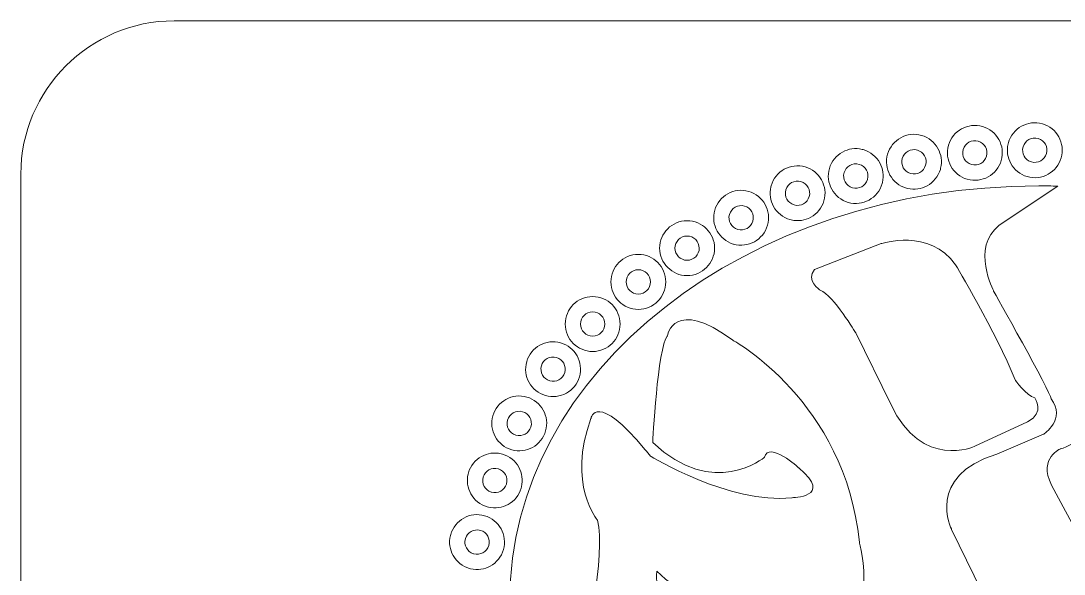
# Model space of a CAD drawing. Header units: millimetres. Extents: x -171.2 to -131.4, y -142.8 to -103.
# Drawn here: x -171.24 to -150.81, y -113.81 to -102.98 of the extents above; entities that cross this region are included whole.
import ezdxf

# ---------------------------------------------------------------- set-up
doc = ezdxf.new("R2010")
doc.units = ezdxf.units.MM
doc.header["$MEASUREMENT"] = 0
doc.layers.add('Layer 1', color=7, linetype='Continuous')

msp = doc.modelspace()

# ---------------------------------------------------------------- linework, layer by layer
at = {"layer": 'Layer 1', "color": 250, "lineweight": 9}
msp.add_open_spline([(-168.2402, -102.9757), (-168.2402, -102.9757), (-134.4402, -102.9757), (-134.4402, -102.9757), (-132.7902, -102.9757), (-131.4402, -104.3256), (-131.4402, -105.9756), (-131.4402, -105.9756), (-131.4402, -139.7758), (-131.4402, -139.7758), (-131.4402, -141.4258), (-132.7902, -142.7757), (-134.4402, -142.7757), (-134.4402, -142.7757), (-168.2402, -142.7757), (-168.2402, -142.7757), (-169.8902, -142.7757), (-171.2402, -141.4258), (-171.2402, -139.7758), (-171.2402, -139.7758), (-171.2402, -105.9756), (-171.2402, -105.9756), (-171.2402, -104.3256), (-169.8902, -102.9757), (-168.2402, -102.9757)], degree=3, knots=[0, 0, 0, 0, 0.125, 0.125, 0.125, 0.25, 0.25, 0.25, 0.375, 0.375, 0.375, 0.5, 0.5, 0.5, 0.625, 0.625, 0.625, 0.75, 0.75, 0.75, 0.875, 0.875, 0.875, 1, 1, 1, 1], dxfattribs=at)
at = {"layer": 'Layer 1', "lineweight": 9}
for points, knots in [([(-152.0396, -105.7095), (-152.0805, -105.8518), (-152.1759, -105.9644), (-152.2967, -106.0313), (-152.4173, -106.0979), (-152.563, -106.1188), (-152.7046, -106.0781), (-152.8468, -106.0372), (-152.9594, -105.9418), (-153.0263, -105.821), (-153.093, -105.7005), (-153.1139, -105.5548), (-153.0732, -105.4131), (-153.0322, -105.2704), (-152.9368, -105.1575), (-152.8161, -105.0908), (-152.6954, -105.0248), (-152.5499, -105.0038), (-152.4083, -105.0446), (-152.266, -105.0855), (-152.1533, -105.1808), (-152.0865, -105.3016), (-152.0198, -105.4222), (-151.9989, -105.5678), (-152.0396, -105.7095)], [0, 0, 0, 0, 0.125, 0.125, 0.125, 0.25, 0.25, 0.25, 0.375, 0.375, 0.375, 0.5, 0.5, 0.5, 0.625, 0.625, 0.625, 0.75, 0.75, 0.75, 0.875, 0.875, 0.875, 1, 1, 1, 1]), ([(-150.8664, -105.6581), (-150.9073, -105.8008), (-151.0028, -105.9136), (-151.1234, -105.9802), (-151.2439, -106.0465), (-151.3896, -106.0673), (-151.5313, -106.0266), (-151.6737, -105.985), (-151.7863, -105.8898), (-151.8529, -105.7695), (-151.9156, -105.6561), (-151.9377, -105.5201), (-151.9057, -105.3857), (-151.9057, -105.3857), (-151.9057, -105.3819), (-151.9057, -105.3819), (-151.9057, -105.3819), (-151.8998, -105.3616), (-151.8998, -105.3616), (-151.8589, -105.2193), (-151.7636, -105.1067), (-151.6428, -105.0399), (-151.5223, -104.9732), (-151.3765, -104.9523), (-151.2348, -104.993), (-151.0925, -105.0339), (-150.98, -105.1293), (-150.9132, -105.25), (-150.8463, -105.3703), (-150.8256, -105.516), (-150.8664, -105.6581)], [0, 0, 0, 0, 0.1, 0.1, 0.1, 0.2, 0.2, 0.2, 0.3, 0.3, 0.3, 0.4, 0.4, 0.4, 0.5, 0.5, 0.5, 0.6, 0.6, 0.6, 0.7, 0.7, 0.7, 0.8, 0.8, 0.8, 0.9, 0.9, 0.9, 1, 1, 1, 1]), ([(-153.2267, -105.8617), (-153.2267, -105.8617), (-153.2325, -105.884), (-153.2325, -105.884), (-153.2734, -106.0262), (-153.3689, -106.1389), (-153.4896, -106.2057), (-153.604, -106.269), (-153.7406, -106.291), (-153.8751, -106.2584), (-153.8751, -106.2584), (-153.8974, -106.2525), (-153.8974, -106.2525), (-154.0397, -106.2116), (-154.1524, -106.1162), (-154.2192, -105.9955), (-154.2859, -105.8749), (-154.3068, -105.7292), (-154.2661, -105.5875), (-154.2251, -105.4449), (-154.1297, -105.332), (-154.009, -105.2653), (-153.8885, -105.1991), (-153.7428, -105.1783), (-153.6011, -105.2191), (-153.4588, -105.26), (-153.3462, -105.3553), (-153.2794, -105.4761), (-153.2162, -105.5904), (-153.1942, -105.7272), (-153.2267, -105.8617)], [0, 0, 0, 0, 0.1, 0.1, 0.1, 0.2, 0.2, 0.2, 0.3, 0.3, 0.3, 0.4, 0.4, 0.4, 0.5, 0.5, 0.5, 0.6, 0.6, 0.6, 0.7, 0.7, 0.7, 0.8, 0.8, 0.8, 0.9, 0.9, 0.9, 1, 1, 1, 1]), ([(-152.4408, -105.77), (-152.388, -105.7408), (-152.3461, -105.6908), (-152.3279, -105.6276), (-152.3095, -105.5635), (-152.3185, -105.4985), (-152.3477, -105.4456), (-152.3769, -105.3929), (-152.4268, -105.3511), (-152.4903, -105.3329), (-152.5542, -105.3145), (-152.6192, -105.3234), (-152.6721, -105.3527), (-152.7249, -105.3825), (-152.7668, -105.4321), (-152.7849, -105.4951), (-152.8032, -105.559), (-152.7943, -105.6241), (-152.765, -105.677), (-152.7359, -105.7297), (-152.6859, -105.7716), (-152.6226, -105.7898), (-152.5586, -105.8082), (-152.4937, -105.7993), (-152.4408, -105.77)], [0, 0, 0, 0, 0.125, 0.125, 0.125, 0.25, 0.25, 0.25, 0.375, 0.375, 0.375, 0.5, 0.5, 0.5, 0.625, 0.625, 0.625, 0.75, 0.75, 0.75, 0.875, 0.875, 0.875, 1, 1, 1, 1]), ([(-151.2677, -105.718), (-151.2147, -105.6886), (-151.1727, -105.6389), (-151.1547, -105.5761), (-151.1364, -105.5125), (-151.1456, -105.4474), (-151.175, -105.3941), (-151.2038, -105.3412), (-151.2535, -105.2995), (-151.3168, -105.2813), (-151.3808, -105.263), (-151.4458, -105.2719), (-151.4987, -105.3012), (-151.5515, -105.3303), (-151.5933, -105.3802), (-151.6115, -105.4436), (-151.6115, -105.4436), (-151.6121, -105.4443), (-151.6121, -105.4443), (-151.6303, -105.5074), (-151.6211, -105.5722), (-151.5917, -105.6254), (-151.5648, -105.6739), (-151.5209, -105.7133), (-151.4656, -105.7336), (-151.4656, -105.7336), (-151.4493, -105.7383), (-151.4493, -105.7383), (-151.3857, -105.7566), (-151.3209, -105.7476), (-151.2677, -105.718)], [0, 0, 0, 0, 0.1, 0.1, 0.1, 0.2, 0.2, 0.2, 0.3, 0.3, 0.3, 0.4, 0.4, 0.4, 0.5, 0.5, 0.5, 0.6, 0.6, 0.6, 0.7, 0.7, 0.7, 0.8, 0.8, 0.8, 0.9, 0.9, 0.9, 1, 1, 1, 1]), ([(-154.3724, -106.1631), (-154.4133, -106.3054), (-154.5087, -106.418), (-154.6295, -106.4848), (-154.7501, -106.5515), (-154.8957, -106.5723), (-155.0373, -106.5317), (-155.1797, -106.4908), (-155.2922, -106.3954), (-155.3591, -106.2747), (-155.4257, -106.1541), (-155.4467, -106.0085), (-155.4059, -105.8668), (-155.365, -105.7245), (-155.2697, -105.6118), (-155.1489, -105.545), (-155.0346, -105.4818), (-154.8979, -105.4597), (-154.7632, -105.4922), (-154.7632, -105.4922), (-154.741, -105.4981), (-154.741, -105.4981), (-154.5987, -105.539), (-154.4861, -105.6344), (-154.4192, -105.7552), (-154.356, -105.8696), (-154.3339, -106.0062), (-154.3665, -106.1408), (-154.3665, -106.1408), (-154.3724, -106.1631), (-154.3724, -106.1631)], [0, 0, 0, 0, 0.1, 0.1, 0.1, 0.2, 0.2, 0.2, 0.3, 0.3, 0.3, 0.4, 0.4, 0.4, 0.5, 0.5, 0.5, 0.6, 0.6, 0.6, 0.7, 0.7, 0.7, 0.8, 0.8, 0.8, 0.9, 0.9, 0.9, 1, 1, 1, 1]), ([(-153.6337, -105.9444), (-153.5819, -105.9158), (-153.5405, -105.8671), (-153.5218, -105.8054), (-153.5218, -105.8054), (-153.5208, -105.802), (-153.5208, -105.802), (-153.5025, -105.738), (-153.5114, -105.6731), (-153.5406, -105.6202), (-153.5698, -105.5674), (-153.6197, -105.5256), (-153.6831, -105.5074), (-153.7467, -105.4891), (-153.8115, -105.4979), (-153.8643, -105.5272), (-153.9178, -105.557), (-153.9597, -105.6067), (-153.9778, -105.6695), (-153.9961, -105.7334), (-153.9872, -105.7985), (-153.958, -105.8514), (-153.9293, -105.9032), (-153.8806, -105.9445), (-153.8188, -105.9632), (-153.8188, -105.9632), (-153.8153, -105.9642), (-153.8153, -105.9642), (-153.7515, -105.9826), (-153.6866, -105.9737), (-153.6337, -105.9444)], [0, 0, 0, 0, 0.1, 0.1, 0.1, 0.2, 0.2, 0.2, 0.3, 0.3, 0.3, 0.4, 0.4, 0.4, 0.5, 0.5, 0.5, 0.6, 0.6, 0.6, 0.7, 0.7, 0.7, 0.8, 0.8, 0.8, 0.9, 0.9, 0.9, 1, 1, 1, 1]), ([(-155.5122, -106.5005), (-155.5531, -106.6427), (-155.6486, -106.7553), (-155.7693, -106.8222), (-155.8836, -106.8854), (-156.0205, -106.9074), (-156.1549, -106.8749), (-156.1549, -106.8749), (-156.1773, -106.869), (-156.1773, -106.869), (-156.3195, -106.8281), (-156.4322, -106.7327), (-156.4989, -106.6119), (-156.5622, -106.4976), (-156.5842, -106.361), (-156.5516, -106.2264), (-156.5516, -106.2264), (-156.5458, -106.2042), (-156.5458, -106.2042), (-156.5049, -106.0619), (-156.4095, -105.9492), (-156.2888, -105.8823), (-156.1682, -105.8157), (-156.0226, -105.7948), (-155.8809, -105.8355), (-155.7386, -105.8764), (-155.6259, -105.9717), (-155.5591, -106.0925), (-155.4924, -106.2131), (-155.4715, -106.3588), (-155.5122, -106.5005)], [0, 0, 0, 0, 0.1, 0.1, 0.1, 0.2, 0.2, 0.2, 0.3, 0.3, 0.3, 0.4, 0.4, 0.4, 0.5, 0.5, 0.5, 0.6, 0.6, 0.6, 0.7, 0.7, 0.7, 0.8, 0.8, 0.8, 0.9, 0.9, 0.9, 1, 1, 1, 1]), ([(-154.7735, -106.2235), (-154.7217, -106.1949), (-154.6804, -106.1462), (-154.6617, -106.0844), (-154.6617, -106.0844), (-154.6607, -106.081), (-154.6607, -106.081), (-154.6423, -106.0171), (-154.6512, -105.9522), (-154.6805, -105.8993), (-154.7092, -105.8475), (-154.7579, -105.8061), (-154.8197, -105.7874), (-154.8197, -105.7874), (-154.823, -105.7864), (-154.823, -105.7864), (-154.887, -105.768), (-154.952, -105.777), (-155.0049, -105.8062), (-155.0575, -105.8353), (-155.0994, -105.8853), (-155.1176, -105.9488), (-155.136, -106.0127), (-155.1271, -106.0777), (-155.0978, -106.1306), (-155.0686, -106.1833), (-155.0187, -106.2252), (-154.9554, -106.2434), (-154.8914, -106.2617), (-154.8264, -106.2528), (-154.7735, -106.2235)], [0, 0, 0, 0, 0.1, 0.1, 0.1, 0.2, 0.2, 0.2, 0.3, 0.3, 0.3, 0.4, 0.4, 0.4, 0.5, 0.5, 0.5, 0.6, 0.6, 0.6, 0.7, 0.7, 0.7, 0.8, 0.8, 0.8, 0.9, 0.9, 0.9, 1, 1, 1, 1]), ([(-152.5631, -122.401), (-157.6912, -121.9139), (-161.6649, -118.4883), (-161.6649, -114.3342), (-161.6649, -109.846), (-157.0265, -106.2077), (-151.3052, -106.2077), (-151.1804, -106.2077), (-151.0562, -106.2094), (-150.9325, -106.2129), (-150.9325, -106.2129), (-150.9326, -106.213), (-150.9326, -106.213), (-150.9326, -106.213), (-152.0805, -106.9805), (-152.0805, -106.9805), (-152.6388, -107.4149), (-152.189, -108.2678), (-152.189, -108.2678), (-152.189, -108.2678), (-151.0647, -110.2684), (-151.0647, -110.377), (-150.7621, -110.7801), (-151.212, -111.0726), (-151.212, -111.0726), (-151.212, -111.0726), (-152.1269, -111.4625), (-152.1269, -111.4625), (-153.5383, -111.8969), (-153.011, -112.9359), (-153.011, -112.9359), (-153.011, -112.9359), (-151.8324, -115.3552), (-151.8324, -115.3552), (-151.3671, -116.2081), (-150.4521, -115.836), (-150.4521, -115.836), (-150.4521, -115.836), (-149.7852, -115.4947), (-149.7852, -115.4947), (-148.9787, -115.107), (-149.444, -114.7659), (-149.444, -114.7659), (-149.8163, -114.5333), (-149.8318, -114.3342), (-149.8318, -114.3342), (-149.8318, -114.3342), (-151.0568, -112.0674), (-151.0568, -112.0674), (-151.3206, -111.5246), (-150.8708, -111.3539), (-150.8708, -111.3539), (-150.7158, -111.3386), (-149.5216, -110.5941), (-149.5216, -110.5941), (-148.6221, -109.9272), (-149.2113, -109.2138), (-149.2113, -109.2138), (-149.2113, -109.2138), (-150.0179, -107.6164), (-150.0179, -107.6164), (-150.5916, -106.996), (-150.5611, -106.2284), (-150.5611, -106.2284), (-149.5238, -106.2863), (-148.529, -106.4642), (-147.5984, -106.744), (-149.1714, -109.0583), (-148.3273, -112.0596), (-148.3273, -112.0596), (-148.2459, -113.2345), (-146.3268, -115.5839), (-146.3268, -115.5839), (-145.7918, -116.1539), (-146.2571, -116.4563), (-146.2571, -116.4563), (-146.8387, -116.7238), (-147.7692, -117.003), (-147.7692, -117.003), (-148.6415, -117.3054), (-148.4205, -116.6075), (-148.4205, -116.6075), (-148.0947, -115.5723), (-148.5368, -115.4211), (-148.5368, -115.4212), (-148.9207, -115.2234), (-150.6071, -116.0725), (-150.6071, -116.0725), (-151.9913, -116.7703), (-152.9915, -116.3399), (-152.9916, -116.34), (-153.4452, -116.0958), (-153.2011, -114.8627), (-153.2011, -114.8627), (-153.3173, -114.0137), (-154.3409, -114.63), (-154.3409, -114.6301), (-156.1902, -115.6421), (-157.4581, -115.363), (-157.4581, -115.363), (-158.9586, -115.0723), (-158.7841, -113.7578), (-158.7841, -113.7579), (-157.9816, -114.607), (-155.5971, -114.9675), (-155.5971, -114.9675), (-154.3409, -114.9559), (-154.8178, -113.1852), (-154.8178, -113.1852), (-155.097, -110.426), (-157.2952, -109.2331), (-157.2953, -109.2332), (-158.4584, -108.3725), (-158.5798, -109.1517), (-158.5798, -109.1517), (-158.7711, -109.3727), (-158.8655, -111.2338), (-158.8655, -111.2338), (-157.6791, -112.3621), (-156.6788, -111.5245), (-156.6788, -111.5246), (-156.5857, -111.1989), (-156.0042, -111.7339), (-156.0042, -111.7339), (-155.3063, -112.3155), (-156.1438, -112.3155), (-156.1438, -112.3155), (-157.3534, -112.4551), (-158.9121, -111.5012), (-158.9121, -111.5013), (-158.9461, -111.4581), (-158.9792, -111.4169), (-159.0114, -111.3778), (-159.9663, -110.2129), (-160.0752, -110.7615), (-160.0752, -110.7615), (-160.5502, -112.0578), (-159.946, -112.7574), (-159.946, -112.7574), (-159.7704, -113.3857), (-160.2147, -115.4095), (-160.2147, -115.4095), (-160.68, -115.991), (-160.4474, -117.321), (-160.4474, -117.321), (-160.7499, -119.1629), (-156.8184, -120.4575), (-156.8184, -120.4575), (-155.5452, -120.8279), (-152.5921, -122.3856), (-152.5631, -122.401)], [0, 0, 0, 0, 0.02, 0.02, 0.02, 0.04, 0.04, 0.04, 0.06, 0.06, 0.06, 0.08, 0.08, 0.08, 0.1, 0.1, 0.1, 0.12, 0.12, 0.12, 0.14, 0.14, 0.14, 0.16, 0.16, 0.16, 0.18, 0.18, 0.18, 0.2, 0.2, 0.2, 0.22, 0.22, 0.22, 0.24, 0.24, 0.24, 0.26, 0.26, 0.26, 0.28, 0.28, 0.28, 0.3, 0.3, 0.3, 0.32, 0.32, 0.32, 0.34, 0.34, 0.34, 0.36, 0.36, 0.36, 0.38, 0.38, 0.38, 0.4, 0.4, 0.4, 0.42, 0.42, 0.42, 0.44, 0.44, 0.44, 0.46, 0.46, 0.46, 0.48, 0.48, 0.48, 0.5, 0.5, 0.5, 0.52, 0.52, 0.52, 0.54, 0.54, 0.54, 0.56, 0.56, 0.56, 0.58, 0.58, 0.58, 0.6, 0.6, 0.6, 0.62, 0.62, 0.62, 0.64, 0.64, 0.64, 0.66, 0.66, 0.66, 0.68, 0.68, 0.68, 0.7, 0.7, 0.7, 0.72, 0.72, 0.72, 0.74, 0.74, 0.74, 0.76, 0.76, 0.76, 0.78, 0.78, 0.78, 0.8, 0.8, 0.8, 0.82, 0.82, 0.82, 0.84, 0.84, 0.84, 0.86, 0.86, 0.86, 0.88, 0.88, 0.88, 0.9, 0.9, 0.9, 0.92, 0.92, 0.92, 0.94, 0.94, 0.94, 0.96, 0.96, 0.96, 0.98, 0.98, 0.98, 1, 1, 1, 1]), ([(-155.9134, -106.5609), (-155.8607, -106.5317), (-155.8187, -106.4817), (-155.8005, -106.4185), (-155.7822, -106.3544), (-155.7911, -106.2895), (-155.8203, -106.2366), (-155.8495, -106.1838), (-155.8994, -106.142), (-155.9629, -106.1238), (-156.0268, -106.1054), (-156.0918, -106.1143), (-156.1447, -106.1436), (-156.1964, -106.1722), (-156.2378, -106.221), (-156.2565, -106.2828), (-156.2565, -106.2828), (-156.2575, -106.2862), (-156.2575, -106.2862), (-156.2758, -106.3501), (-156.2669, -106.415), (-156.2377, -106.4679), (-156.209, -106.5197), (-156.1604, -106.561), (-156.0986, -106.5797), (-156.0986, -106.5797), (-156.0952, -106.5807), (-156.0952, -106.5807), (-156.0313, -106.5991), (-155.9663, -106.5902), (-155.9134, -106.5609)], [0, 0, 0, 0, 0.1, 0.1, 0.1, 0.2, 0.2, 0.2, 0.3, 0.3, 0.3, 0.4, 0.4, 0.4, 0.5, 0.5, 0.5, 0.6, 0.6, 0.6, 0.7, 0.7, 0.7, 0.8, 0.8, 0.8, 0.9, 0.9, 0.9, 1, 1, 1, 1]), ([(-156.6181, -106.9805), (-156.6596, -107.1236), (-156.7546, -107.2363), (-156.8749, -107.3028), (-156.9957, -107.3689), (-157.1413, -107.3898), (-157.2828, -107.3491), (-157.2828, -107.3491), (-157.2882, -107.3469), (-157.2882, -107.3469), (-157.4286, -107.305), (-157.5394, -107.2107), (-157.605, -107.092), (-157.6711, -106.9719), (-157.6915, -106.8263), (-157.6507, -106.6844), (-157.6103, -106.5419), (-157.5149, -106.4293), (-157.3942, -106.3624), (-157.2736, -106.2957), (-157.128, -106.2748), (-156.9863, -106.3156), (-156.8442, -106.3565), (-156.7314, -106.4519), (-156.6646, -106.5727), (-156.5977, -106.6928), (-156.5769, -106.8384), (-156.6181, -106.9805)], [0, 0, 0, 0, 0.1111111, 0.1111111, 0.1111111, 0.2222222, 0.2222222, 0.2222222, 0.3333333, 0.3333333, 0.3333333, 0.4444444, 0.4444444, 0.4444444, 0.5555556, 0.5555556, 0.5555556, 0.6666667, 0.6666667, 0.6666667, 0.7777778, 0.7777778, 0.7777778, 0.8888889, 0.8888889, 0.8888889, 1, 1, 1, 1]), ([(-157.019, -107.0407), (-156.9657, -107.011), (-156.9235, -106.9612), (-156.9055, -106.8987), (-156.8877, -106.835), (-156.897, -106.77), (-156.9264, -106.7167), (-156.9552, -106.6638), (-157.0051, -106.6221), (-157.0683, -106.6039), (-157.1322, -106.5855), (-157.1972, -106.5944), (-157.2501, -106.6237), (-157.3028, -106.6529), (-157.3447, -106.7028), (-157.3629, -106.7661), (-157.3629, -106.7661), (-157.3648, -106.7708), (-157.3648, -106.7708), (-157.3813, -106.8325), (-157.3719, -106.8954), (-157.3432, -106.9474), (-157.3131, -107.0012), (-157.2636, -107.0434), (-157.201, -107.0613), (-157.1368, -107.0792), (-157.0719, -107.0702), (-157.019, -107.0407)], [0, 0, 0, 0, 0.1111111, 0.1111111, 0.1111111, 0.2222222, 0.2222222, 0.2222222, 0.3333333, 0.3333333, 0.3333333, 0.4444444, 0.4444444, 0.4444444, 0.5555556, 0.5555556, 0.5555556, 0.6666667, 0.6666667, 0.6666667, 0.7777778, 0.7777778, 0.7777778, 0.8888889, 0.8888889, 0.8888889, 1, 1, 1, 1]), ([(-157.6544, -107.4279), (-157.6544, -107.5758), (-157.7148, -107.7101), (-157.8123, -107.8077), (-157.9093, -107.9053), (-158.0438, -107.9655), (-158.1922, -107.9655), (-158.3401, -107.9655), (-158.4746, -107.9051), (-158.572, -107.8077), (-158.6696, -107.7107), (-158.7298, -107.5763), (-158.7298, -107.4279), (-158.7298, -107.2795), (-158.6696, -107.1449), (-158.5723, -107.0476), (-158.4746, -106.9505), (-158.3401, -106.8901), (-158.1922, -106.8901), (-158.0443, -106.8901), (-157.9099, -106.9503), (-157.8125, -107.0476), (-157.7146, -107.1449), (-157.6544, -107.2795), (-157.6544, -107.4279)], [0, 0, 0, 0, 0.125, 0.125, 0.125, 0.25, 0.25, 0.25, 0.375, 0.375, 0.375, 0.5, 0.5, 0.5, 0.625, 0.625, 0.625, 0.75, 0.75, 0.75, 0.875, 0.875, 0.875, 1, 1, 1, 1]), ([(-155.6941, -107.8491), (-155.6941, -107.8491), (-154.3913, -107.339), (-154.3913, -107.339), (-154.3913, -107.339), (-153.4452, -107.0271), (-152.9334, -107.756), (-152.9334, -107.756), (-152.1425, -109.0742), (-151.7704, -110.0047), (-151.7704, -110.0047), (-151.554, -110.3149), (-151.3831, -110.3614), (-151.3831, -110.3614), (-151.171, -110.6561), (-151.5248, -110.8267), (-151.5248, -110.8267), (-152.5565, -111.3074), (-152.5565, -111.3074), (-152.5565, -111.3074), (-153.5849, -111.7883), (-154.2051, -110.4856), (-154.2051, -110.4856), (-154.8892, -109.0897), (-154.8892, -109.0897), (-154.8892, -109.0897), (-155.3218, -108.3608), (-155.5854, -108.2522), (-155.5854, -108.2522), (-155.8801, -108.0506), (-155.6941, -107.8491)], [0, 0, 0, 0, 0.1, 0.1, 0.1, 0.2, 0.2, 0.2, 0.3, 0.3, 0.3, 0.4, 0.4, 0.4, 0.5, 0.5, 0.5, 0.6, 0.6, 0.6, 0.7, 0.7, 0.7, 0.8, 0.8, 0.8, 0.9, 0.9, 0.9, 1, 1, 1, 1]), ([(-158.0238, -107.5959), (-157.9809, -107.5533), (-157.9545, -107.4939), (-157.9545, -107.4279), (-157.9545, -107.3622), (-157.9812, -107.3026), (-158.024, -107.2597), (-158.0666, -107.2167), (-158.1263, -107.1902), (-158.1922, -107.1902), (-158.2582, -107.1902), (-158.3177, -107.2166), (-158.3602, -107.2591), (-158.4031, -107.3026), (-158.4298, -107.3622), (-158.4298, -107.4279), (-158.4298, -107.4935), (-158.4031, -107.553), (-158.3602, -107.5959), (-158.3177, -107.639), (-158.2582, -107.6655), (-158.1922, -107.6655), (-158.1266, -107.6655), (-158.067, -107.6388), (-158.0238, -107.5959)], [0, 0, 0, 0, 0.125, 0.125, 0.125, 0.25, 0.25, 0.25, 0.375, 0.375, 0.375, 0.5, 0.5, 0.5, 0.625, 0.625, 0.625, 0.75, 0.75, 0.75, 0.875, 0.875, 0.875, 1, 1, 1, 1]), ([(-158.6094, -108.0886), (-158.6094, -108.237), (-158.6697, -108.3715), (-158.767, -108.4688), (-158.8649, -108.566), (-158.9993, -108.6264), (-159.1472, -108.6264), (-159.296, -108.6257), (-159.4306, -108.5657), (-159.5274, -108.4688), (-159.6247, -108.3715), (-159.6849, -108.237), (-159.6849, -108.0886), (-159.6849, -107.9402), (-159.6247, -107.8056), (-159.5274, -107.7083), (-159.4302, -107.611), (-159.2956, -107.5508), (-159.1472, -107.5508), (-158.9988, -107.5508), (-158.8643, -107.611), (-158.767, -107.7083), (-158.6698, -107.8062), (-158.6094, -107.9407), (-158.6094, -108.0886)], [0, 0, 0, 0, 0.125, 0.125, 0.125, 0.25, 0.25, 0.25, 0.375, 0.375, 0.375, 0.5, 0.5, 0.5, 0.625, 0.625, 0.625, 0.75, 0.75, 0.75, 0.875, 0.875, 0.875, 1, 1, 1, 1]), ([(-140.9453, -114.3342), (-140.9453, -114.4331), (-140.9482, -114.5315), (-140.9527, -114.6294), (-140.9557, -114.3016), (-141.3949, -113.7088), (-141.5939, -113.4573), (-141.6393, -113.3995), (-141.7281, -113.3994), (-141.7721, -113.4583), (-141.9651, -113.7166), (-142.155, -113.8354), (-142.155, -113.8354), (-142.155, -113.8354), (-144.1244, -114.9675), (-144.1244, -114.9675), (-144.8224, -115.2776), (-144.6052, -115.9754), (-144.6053, -115.9755), (-144.6053, -116.3632), (-143.8857, -117.2835), (-143.8857, -117.2835), (-143.5534, -117.9712), (-144.14, -118.2707), (-144.14, -118.2707), (-144.14, -118.2707), (-146.1871, -119.4805), (-146.1871, -119.4805), (-146.8077, -119.7131), (-146.7921, -119.6201), (-146.7921, -119.6201), (-147.0073, -120.2043), (-145.8383, -121.21), (-145.8178, -121.2275), (-146.9976, -121.8067), (-148.3363, -122.2049), (-149.7715, -122.372), (-149.7469, -121.8695), (-152.1352, -120.4575), (-152.1352, -120.4575), (-153.6399, -119.6201), (-155.6553, -118.8613), (-155.6553, -118.8613), (-156.6788, -118.4514), (-158.5798, -117.321), (-158.5798, -117.321), (-159.5971, -116.4411), (-159.4238, -115.6451), (-159.4238, -115.6451), (-157.8419, -118.6958), (-154.0268, -116.433), (-154.0268, -116.433), (-154.2361, -118.2243), (-152.794, -118.4103), (-152.794, -118.4103), (-151.0027, -118.6197), (-149.095, -117.321), (-149.095, -117.321), (-149.3045, -117.8834), (-148.9323, -118.8613), (-148.9323, -118.8613), (-147.7924, -119.7075), (-145.6521, -117.8713), (-145.6521, -117.8713), (-145.1868, -117.3786), (-144.8379, -115.6451), (-144.8379, -115.6451), (-144.8231, -115.4191), (-144.8711, -115.153), (-144.9557, -114.8739), (-144.9557, -114.8739), (-144.9556, -114.874), (-144.9556, -114.874), (-144.05, -113.819), (-143.6301, -114.0214), (-143.6301, -114.0214), (-142.3603, -113.4942), (-142.3255, -112.4551), (-142.3256, -112.4551), (-141.8913, -111.2145), (-143.2405, -110.2684), (-143.2406, -110.2684), (-144.0627, -109.493), (-144.8352, -108.9811), (-144.8352, -108.9811), (-145.6501, -108.2872), (-145.7315, -107.4915), (-145.7324, -107.4826), (-142.8538, -108.9262), (-140.9453, -111.4553), (-140.9453, -114.3342)], [0, 0, 0, 0, 0.0333333, 0.0333333, 0.0333333, 0.0666667, 0.0666667, 0.0666667, 0.1, 0.1, 0.1, 0.1333333, 0.1333333, 0.1333333, 0.1666667, 0.1666667, 0.1666667, 0.2, 0.2, 0.2, 0.2333333, 0.2333333, 0.2333333, 0.2666667, 0.2666667, 0.2666667, 0.3, 0.3, 0.3, 0.3333333, 0.3333333, 0.3333333, 0.3666667, 0.3666667, 0.3666667, 0.4, 0.4, 0.4, 0.4333333, 0.4333333, 0.4333333, 0.4666667, 0.4666667, 0.4666667, 0.5, 0.5, 0.5, 0.5333333, 0.5333333, 0.5333333, 0.5666667, 0.5666667, 0.5666667, 0.6, 0.6, 0.6, 0.6333333, 0.6333333, 0.6333333, 0.6666667, 0.6666667, 0.6666667, 0.7, 0.7, 0.7, 0.7333333, 0.7333333, 0.7333333, 0.7666667, 0.7666667, 0.7666667, 0.8, 0.8, 0.8, 0.8333333, 0.8333333, 0.8333333, 0.8666667, 0.8666667, 0.8666667, 0.9, 0.9, 0.9, 0.9333333, 0.9333333, 0.9333333, 0.9666667, 0.9666667, 0.9666667, 1, 1, 1, 1]), ([(-158.9791, -108.257), (-158.9361, -108.2138), (-158.9094, -108.1542), (-158.9094, -108.0886), (-158.9094, -108.0226), (-158.9359, -107.963), (-158.9785, -107.9204), (-159.0219, -107.8776), (-159.0816, -107.8509), (-159.1472, -107.8509), (-159.2129, -107.8509), (-159.2725, -107.8776), (-159.3153, -107.9204), (-159.3582, -107.9633), (-159.3849, -108.0229), (-159.3849, -108.0886), (-159.3849, -108.1542), (-159.3582, -108.2138), (-159.3153, -108.2567), (-159.2721, -108.3), (-159.2124, -108.327), (-159.1472, -108.327), (-159.0812, -108.3264), (-159.0217, -108.2999), (-158.9791, -108.257)], [0, 0, 0, 0, 0.125, 0.125, 0.125, 0.25, 0.25, 0.25, 0.375, 0.375, 0.375, 0.5, 0.5, 0.5, 0.625, 0.625, 0.625, 0.75, 0.75, 0.75, 0.875, 0.875, 0.875, 1, 1, 1, 1]), ([(-159.5039, -108.9139), (-159.5039, -109.0623), (-159.5641, -109.1969), (-159.6614, -109.2942), (-159.7593, -109.3914), (-159.8937, -109.4518), (-160.0415, -109.4518), (-160.1893, -109.4518), (-160.3236, -109.3915), (-160.4212, -109.2942), (-160.5191, -109.196), (-160.5794, -109.0617), (-160.5794, -108.9139), (-160.5794, -108.766), (-160.519, -108.6315), (-160.4215, -108.5341), (-160.3246, -108.4365), (-160.19, -108.3763), (-160.0415, -108.3763), (-159.8931, -108.3763), (-159.7587, -108.4365), (-159.6614, -108.5338), (-159.5643, -108.6315), (-159.5039, -108.766), (-159.5039, -108.9139)], [0, 0, 0, 0, 0.125, 0.125, 0.125, 0.25, 0.25, 0.25, 0.375, 0.375, 0.375, 0.5, 0.5, 0.5, 0.625, 0.625, 0.625, 0.75, 0.75, 0.75, 0.875, 0.875, 0.875, 1, 1, 1, 1]), ([(-159.8735, -109.0823), (-159.8306, -109.0392), (-159.8039, -108.9796), (-159.8039, -108.9139), (-159.8039, -108.8479), (-159.8304, -108.7884), (-159.8729, -108.7459), (-159.9164, -108.703), (-159.9759, -108.6763), (-160.0415, -108.6763), (-160.1073, -108.6763), (-160.1669, -108.703), (-160.2098, -108.7459), (-160.2529, -108.7884), (-160.2793, -108.8479), (-160.2793, -108.9139), (-160.2793, -108.9799), (-160.2529, -109.0395), (-160.2103, -109.0821), (-160.1671, -109.1253), (-160.1075, -109.1517), (-160.0415, -109.1517), (-159.9756, -109.1517), (-159.9161, -109.1253), (-159.8735, -109.0823)], [0, 0, 0, 0, 0.125, 0.125, 0.125, 0.25, 0.25, 0.25, 0.375, 0.375, 0.375, 0.5, 0.5, 0.5, 0.625, 0.625, 0.625, 0.75, 0.75, 0.75, 0.875, 0.875, 0.875, 1, 1, 1, 1]), ([(-160.3004, -109.9468), (-160.3413, -110.0891), (-160.4367, -110.2018), (-160.5574, -110.2686), (-160.678, -110.3353), (-160.8237, -110.3561), (-160.9653, -110.3155), (-161.1077, -110.2746), (-161.2202, -110.1792), (-161.287, -110.0585), (-161.354, -109.9382), (-161.3748, -109.7927), (-161.334, -109.6505), (-161.2931, -109.5082), (-161.1976, -109.3956), (-161.0769, -109.3288), (-160.9564, -109.2621), (-160.8106, -109.2412), (-160.6689, -109.2819), (-160.5262, -109.3229), (-160.4134, -109.4182), (-160.3467, -109.5389), (-160.2806, -109.6597), (-160.2598, -109.8053), (-160.3004, -109.9468)], [0, 0, 0, 0, 0.125, 0.125, 0.125, 0.25, 0.25, 0.25, 0.375, 0.375, 0.375, 0.5, 0.5, 0.5, 0.625, 0.625, 0.625, 0.75, 0.75, 0.75, 0.875, 0.875, 0.875, 1, 1, 1, 1]), ([(-160.7015, -110.0073), (-160.6488, -109.9782), (-160.6069, -109.9282), (-160.5887, -109.8648), (-160.5703, -109.8009), (-160.5793, -109.7359), (-160.6085, -109.683), (-160.6383, -109.6302), (-160.688, -109.5882), (-160.7509, -109.5702), (-160.8148, -109.5519), (-160.8799, -109.5608), (-160.9328, -109.59), (-160.9855, -109.6192), (-161.0275, -109.6691), (-161.0457, -109.7325), (-161.0639, -109.7959), (-161.0547, -109.8609), (-161.0252, -109.9144), (-160.9964, -109.9673), (-160.9466, -110.009), (-160.8833, -110.0272), (-160.8194, -110.0455), (-160.7544, -110.0366), (-160.7015, -110.0073)], [0, 0, 0, 0, 0.125, 0.125, 0.125, 0.25, 0.25, 0.25, 0.375, 0.375, 0.375, 0.5, 0.5, 0.5, 0.625, 0.625, 0.625, 0.75, 0.75, 0.75, 0.875, 0.875, 0.875, 1, 1, 1, 1]), ([(-160.9634, -111.0088), (-161.0049, -111.152), (-161.1, -111.2647), (-161.2202, -111.3312), (-161.3408, -111.3972), (-161.4862, -111.4182), (-161.6277, -111.3774), (-161.7704, -111.3364), (-161.8829, -111.2411), (-161.9498, -111.1203), (-162.0164, -110.9997), (-162.0374, -110.8541), (-161.9966, -110.7125), (-161.9557, -110.5703), (-161.8603, -110.4576), (-161.7395, -110.3907), (-161.6194, -110.3238), (-161.4738, -110.303), (-161.3317, -110.3439), (-161.1895, -110.3848), (-161.0769, -110.4802), (-161.01, -110.601), (-160.9433, -110.7216), (-160.9224, -110.8672), (-160.9634, -111.0088)], [0, 0, 0, 0, 0.125, 0.125, 0.125, 0.25, 0.25, 0.25, 0.375, 0.375, 0.375, 0.5, 0.5, 0.5, 0.625, 0.625, 0.625, 0.75, 0.75, 0.75, 0.875, 0.875, 0.875, 1, 1, 1, 1]), ([(-161.2524, -110.932), (-161.2524, -110.932), (-161.2515, -110.9269), (-161.2515, -110.9269), (-161.2331, -110.8629), (-161.242, -110.7979), (-161.2713, -110.745), (-161.3005, -110.6923), (-161.3504, -110.6504), (-161.4137, -110.6322), (-161.4772, -110.614), (-161.5421, -110.6231), (-161.5955, -110.6526), (-161.6484, -110.6813), (-161.6901, -110.7312), (-161.7083, -110.7944), (-161.7267, -110.8584), (-161.7178, -110.9234), (-161.6885, -110.9763), (-161.6593, -111.029), (-161.6094, -111.0708), (-161.5461, -111.089), (-161.4819, -111.1075), (-161.417, -111.0985), (-161.3642, -111.0693), (-161.3124, -111.04), (-161.271, -110.9923), (-161.2524, -110.932)], [0, 0, 0, 0, 0.1111111, 0.1111111, 0.1111111, 0.2222222, 0.2222222, 0.2222222, 0.3333333, 0.3333333, 0.3333333, 0.4444444, 0.4444444, 0.4444444, 0.5555556, 0.5555556, 0.5555556, 0.6666667, 0.6666667, 0.6666667, 0.7777778, 0.7777778, 0.7777778, 0.8888889, 0.8888889, 0.8888889, 1, 1, 1, 1]), ([(-161.4421, -112.1267), (-161.483, -112.269), (-161.5783, -112.3815), (-161.6991, -112.4484), (-161.8134, -112.5116), (-161.9502, -112.5336), (-162.0846, -112.5011), (-162.0846, -112.5011), (-162.107, -112.4952), (-162.107, -112.4952), (-162.2492, -112.4543), (-162.3619, -112.3589), (-162.4287, -112.2382), (-162.4919, -112.1238), (-162.514, -111.9872), (-162.4814, -111.8526), (-162.4814, -111.8526), (-162.4755, -111.8304), (-162.4755, -111.8304), (-162.4345, -111.6877), (-162.3392, -111.5747), (-162.2185, -111.508), (-162.104, -111.4455), (-161.9674, -111.4234), (-161.8328, -111.4559), (-161.8328, -111.4559), (-161.8105, -111.4618), (-161.8105, -111.4618), (-161.6678, -111.5028), (-161.5549, -111.5982), (-161.4883, -111.7188), (-161.4256, -111.8333), (-161.4036, -111.9698), (-161.4362, -112.1043), (-161.4362, -112.1043), (-161.4421, -112.1267), (-161.4421, -112.1267)], [0, 0, 0, 0, 0.0833333, 0.0833333, 0.0833333, 0.1666667, 0.1666667, 0.1666667, 0.25, 0.25, 0.25, 0.3333333, 0.3333333, 0.3333333, 0.4166667, 0.4166667, 0.4166667, 0.5, 0.5, 0.5, 0.5833333, 0.5833333, 0.5833333, 0.6666667, 0.6666667, 0.6666667, 0.75, 0.75, 0.75, 0.8333333, 0.8333333, 0.8333333, 0.9166667, 0.9166667, 0.9166667, 1, 1, 1, 1]), ([(-161.8431, -112.1871), (-161.7917, -112.1587), (-161.7507, -112.1105), (-161.7318, -112.0494), (-161.7318, -112.0494), (-161.7304, -112.0445), (-161.7304, -112.0445), (-161.712, -111.9806), (-161.7209, -111.9157), (-161.7502, -111.8629), (-161.7793, -111.8113), (-161.8272, -111.7702), (-161.888, -111.7514), (-161.888, -111.7514), (-161.8926, -111.7501), (-161.8926, -111.7501), (-161.9566, -111.7317), (-162.0215, -111.7406), (-162.0744, -111.7699), (-162.1264, -111.7992), (-162.1677, -111.8478), (-162.1863, -111.9092), (-162.1863, -111.9092), (-162.1872, -111.9124), (-162.1872, -111.9124), (-162.2056, -111.9763), (-162.1967, -112.0412), (-162.1674, -112.0941), (-162.1387, -112.1459), (-162.0901, -112.1872), (-162.0283, -112.2059), (-162.0283, -112.2059), (-162.0249, -112.2069), (-162.0249, -112.2069), (-161.961, -112.2253), (-161.896, -112.2164), (-161.8431, -112.1871)], [0, 0, 0, 0, 0.0833333, 0.0833333, 0.0833333, 0.1666667, 0.1666667, 0.1666667, 0.25, 0.25, 0.25, 0.3333333, 0.3333333, 0.3333333, 0.4166667, 0.4166667, 0.4166667, 0.5, 0.5, 0.5, 0.5833333, 0.5833333, 0.5833333, 0.6666667, 0.6666667, 0.6666667, 0.75, 0.75, 0.75, 0.8333333, 0.8333333, 0.8333333, 0.9166667, 0.9166667, 0.9166667, 1, 1, 1, 1]), ([(-161.7892, -113.3334), (-161.8301, -113.4758), (-161.9254, -113.5883), (-162.0462, -113.6552), (-162.1605, -113.7184), (-162.2973, -113.7404), (-162.4318, -113.7079), (-162.4318, -113.7079), (-162.4542, -113.702), (-162.4542, -113.702), (-162.5963, -113.6612), (-162.7088, -113.566), (-162.7756, -113.4454), (-162.8392, -113.3312), (-162.8613, -113.1942), (-162.8286, -113.0594), (-162.8286, -113.0594), (-162.8227, -113.0371), (-162.8227, -113.0371), (-162.7818, -112.8949), (-162.6864, -112.7823), (-162.5657, -112.7154), (-162.4451, -112.6487), (-162.2995, -112.6278), (-162.1578, -112.6686), (-162.0155, -112.7095), (-161.9029, -112.8048), (-161.8361, -112.9256), (-161.7694, -113.0462), (-161.7486, -113.1918), (-161.7892, -113.3334)], [0, 0, 0, 0, 0.1, 0.1, 0.1, 0.2, 0.2, 0.2, 0.3, 0.3, 0.3, 0.4, 0.4, 0.4, 0.5, 0.5, 0.5, 0.6, 0.6, 0.6, 0.7, 0.7, 0.7, 0.8, 0.8, 0.8, 0.9, 0.9, 0.9, 1, 1, 1, 1]), ([(-162.1903, -113.3939), (-162.1375, -113.3647), (-162.0957, -113.3148), (-162.0775, -113.2515), (-162.0591, -113.1875), (-162.0681, -113.1225), (-162.0973, -113.0696), (-162.1265, -113.0169), (-162.1764, -112.9751), (-162.2398, -112.9569), (-162.3037, -112.9385), (-162.3687, -112.9474), (-162.4216, -112.9767), (-162.4735, -113.0053), (-162.5148, -113.0541), (-162.5335, -113.1159), (-162.5335, -113.1159), (-162.5344, -113.1192), (-162.5344, -113.1192), (-162.5527, -113.1828), (-162.5438, -113.2475), (-162.5146, -113.3003), (-162.486, -113.3527), (-162.4373, -113.394), (-162.3756, -113.4127), (-162.3756, -113.4127), (-162.3721, -113.4137), (-162.3721, -113.4137), (-162.3081, -113.4321), (-162.2432, -113.4232), (-162.1903, -113.3939)], [0, 0, 0, 0, 0.1, 0.1, 0.1, 0.2, 0.2, 0.2, 0.3, 0.3, 0.3, 0.4, 0.4, 0.4, 0.5, 0.5, 0.5, 0.6, 0.6, 0.6, 0.7, 0.7, 0.7, 0.8, 0.8, 0.8, 0.9, 0.9, 0.9, 1, 1, 1, 1])]:
    msp.add_open_spline(points, degree=3, knots=knots, dxfattribs=at)

doc.saveas('drawing.dxf')
